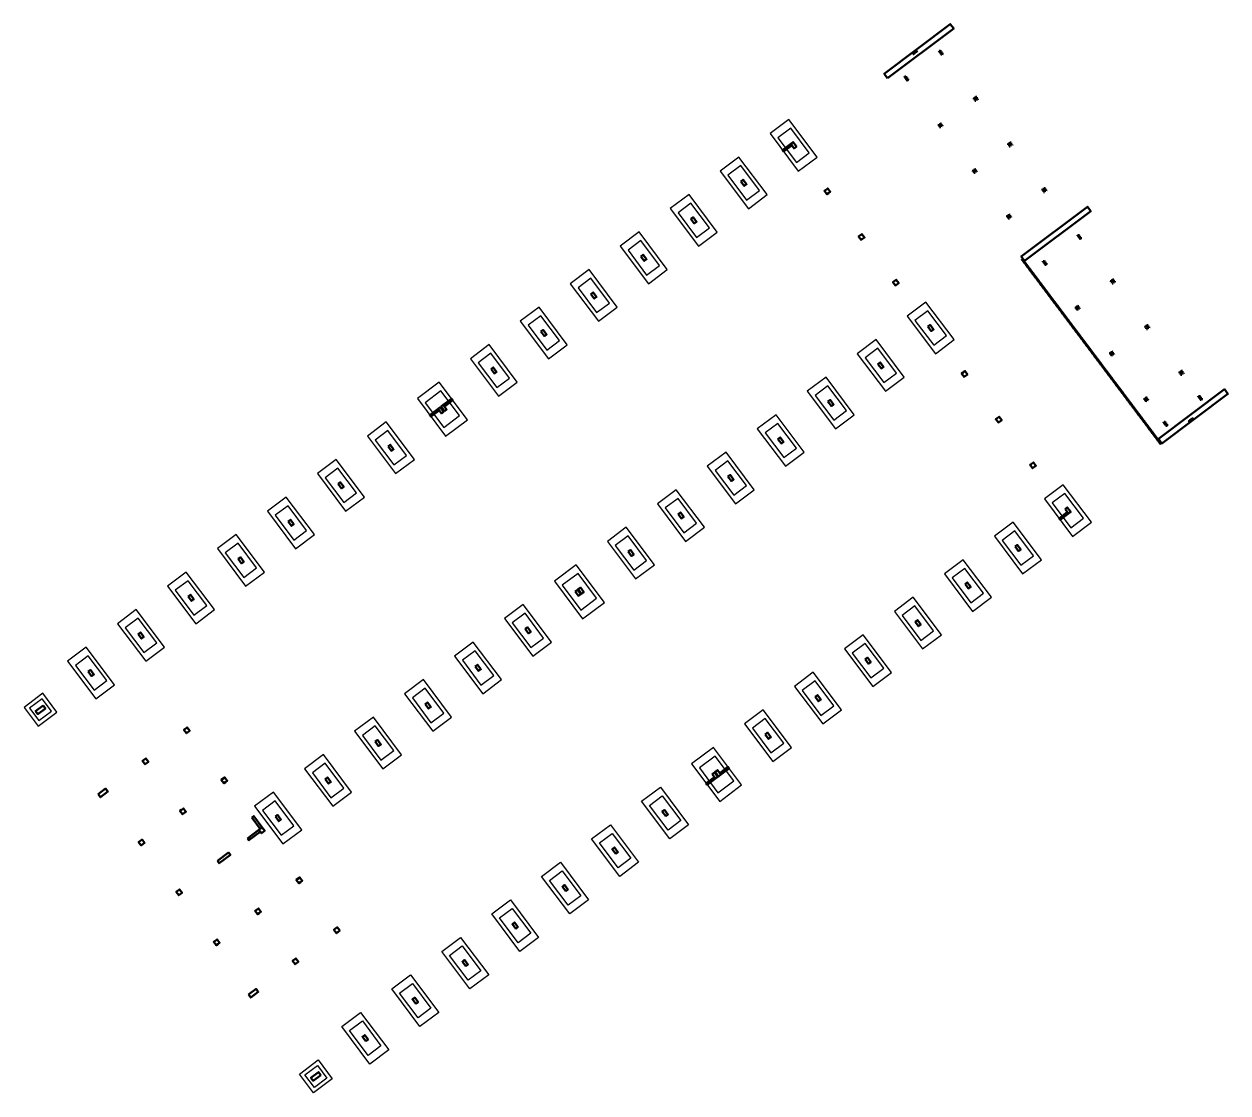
# Model space of a CAD drawing. Header units: metres. Extents: x 7509600 to 7509967, y 4729000 to 4729257.
# Drawn here: x 7509600 to 7509728.2, y 4729143.1 to 4729256.8 of the extents above; entities that cross this region are included whole.
import ezdxf

# ---------------------------------------------------------------- set-up
doc = ezdxf.new("R2010")
doc.units = ezdxf.units.M
doc.layers.add('Pllaka 0 kontrapllaka_Pen_No__2', color=7, linetype='Continuous', lineweight=18)
doc.layers.add('Shtyllat', color=1, linetype='Continuous', lineweight=25)

msp = doc.modelspace()

# ---------------------------------------------------------------- hatches: boundary and pattern name
at = {"layer": 'Shtyllat'}
h = msp.add_hatch(dxfattribs=at)
h.set_pattern_fill('ANSI37', scale=0.015, angle=-53.0962)
h.set_pattern_definition([(351.9038124, (7508765.92461, 4731068.701617), (0.0067072839, 0.0471503231), []), (81.9038124, (7508765.92461, 4731068.701617), (-0.0471503231, 0.0067072839), [])])
h.paths.add_polyline_path([(7509694.61, 4729253.67), (7509694.68, 4729253.57), (7509695.16, 4729253.93), (7509695.09, 4729254.03)])
h.paths.add_polyline_path([(7509695.09, 4729254.03), (7509695.01, 4729254.13), (7509694.53, 4729253.77), (7509694.61, 4729253.67)])
h = msp.add_hatch(dxfattribs=at)
h.set_pattern_fill('ANSI37', color=3, scale=0.04, angle=-53.0962)
h.set_pattern_definition([(351.9038124, (7508682.23711, 4731187.81456), (0.0178860904, 0.125734195), []), (81.9038124, (7508682.23711, 4731187.81456), (-0.125734195, 0.0178860904), [])])
h.paths.add_polyline_path([(7509697.69, 4729253.49), (7509697.93, 4729253.67), (7509697.57, 4729254.15), (7509697.33, 4729253.97)])
h = msp.add_hatch(dxfattribs=at)
h.set_pattern_fill('ANSI37', color=3, scale=0.04, angle=-53.0962)
h.set_pattern_definition([(351.9038124, (7508678.55568, 4731185.05008), (0.0178860904, 0.125734195), []), (81.9038124, (7508678.55568, 4731185.05008), (-0.125734195, 0.0178860904), [])])
h.paths.add_polyline_path([(7509694.01, 4729250.73), (7509694.25, 4729250.91), (7509693.89, 4729251.39), (7509693.65, 4729251.21)])
h = msp.add_hatch(dxfattribs=at)
h.set_pattern_fill('ANSI37', color=3, scale=0.04, angle=-53.0962)
h.set_pattern_definition([(351.903812, (7508762.38179, 4731073.41954), (0.01788609, 0.125734195), []), (81.903812, (7508762.38179, 4731073.41954), (-0.125734195, 0.01788609), [])])
h.paths.add_polyline_path([(7509701.01, 4729248.94), (7509701.28, 4729248.58), (7509701.64, 4729248.85), (7509701.37, 4729249.21)])
h.paths.add_polyline_path([(7509697.52, 4729245.75), (7509697.88, 4729246.02), (7509697.61, 4729246.38), (7509697.25, 4729246.11)])
h = msp.add_hatch(dxfattribs=at)
h.set_pattern_fill('ANSI37', color=3, scale=0.04, angle=-53.0962)
h.set_pattern_definition([(351.903812, (7508766.0297, 4731068.56168), (0.01788609, 0.125734195), []), (81.903812, (7508766.0297, 4731068.56168), (-0.125734195, 0.01788609), [])])
h.paths.add_polyline_path([(7509704.66, 4729244.08), (7509704.93, 4729243.72), (7509705.29, 4729243.99), (7509705.02, 4729244.35)])
h.paths.add_polyline_path([(7509701.17, 4729240.89), (7509701.53, 4729241.16), (7509701.26, 4729241.52), (7509700.9, 4729241.25)])
h = msp.add_hatch(dxfattribs=at)
h.set_pattern_fill('ANSI37', color=3, scale=0.04, angle=-53.0962)
h.set_pattern_definition([(351.903812, (7508769.67757, 4731063.70384), (0.01788609, 0.125734195), []), (81.903812, (7508769.67757, 4731063.70384), (-0.125734195, 0.01788609), [])])
h.paths.add_polyline_path([(7509708.31, 4729239.22), (7509708.58, 4729238.86), (7509708.94, 4729239.13), (7509708.67, 4729239.49)])
h.paths.add_polyline_path([(7509704.82, 4729236.04), (7509705.18, 4729236.31), (7509704.91, 4729236.67), (7509704.55, 4729236.4)])
h = msp.add_hatch(dxfattribs=at)
h.set_pattern_fill('ANSI37', color=3, scale=0.04, angle=-53.0962)
h.set_pattern_definition([(351.9038124, (7508696.96825, 4731168.19715), (0.0178860904, 0.125734195), []), (81.9038124, (7508696.96825, 4731168.19715), (-0.125734195, 0.0178860904), [])])
h.paths.add_polyline_path([(7509712.42, 4729233.87), (7509712.66, 4729234.05), (7509712.3, 4729234.53), (7509712.06, 4729234.35)])
h = msp.add_hatch(dxfattribs=at)
h.set_pattern_fill('ANSI37', scale=0.015, angle=-53.0962)
h.set_pattern_definition([(351.9038124, (7508766.029694, 4731068.56168), (0.0067072839, 0.0471503231), []), (81.9038124, (7508766.029694, 4731068.56168), (-0.0471503231, 0.0067072839), [])])
h.paths.add_polyline_path([(7509720.96, 4729212.09), (7509721.12, 4729212.21), (7509706.34, 4729231.88), (7509706.18, 4729231.76)])
h = msp.add_hatch(dxfattribs=at)
h.set_pattern_fill('ANSI37', color=3, scale=0.04, angle=-53.0962)
h.set_pattern_definition([(351.9038124, (7508693.28682, 4731165.43267), (0.0178860904, 0.125734195), []), (81.9038124, (7508693.28682, 4731165.43267), (-0.125734195, 0.0178860904), [])])
h.paths.add_polyline_path([(7509708.74, 4729231.11), (7509708.98, 4729231.29), (7509708.62, 4729231.77), (7509708.38, 4729231.59)])
h = msp.add_hatch(dxfattribs=at)
h.set_pattern_fill('ANSI37', color=3, scale=0.04, angle=-53.0962)
h.set_pattern_definition([(351.903812, (7508776.9733, 4731053.98818), (0.01788609, 0.125734195), []), (81.903812, (7508776.9733, 4731053.98818), (-0.125734195, 0.01788609), [])])
h.paths.add_polyline_path([(7509715.6, 4729229.51), (7509715.87, 4729229.15), (7509716.23, 4729229.42), (7509715.96, 4729229.78)])
h.paths.add_polyline_path([(7509712.11, 4729226.32), (7509712.47, 4729226.59), (7509712.2, 4729226.95), (7509711.84, 4729226.68)])
h = msp.add_hatch(dxfattribs=at)
h.set_pattern_fill('ANSI37', color=3, scale=0.04, angle=-53.0962)
h.set_pattern_definition([(351.903812, (7508780.6212, 4731049.13031), (0.01788609, 0.125734195), []), (81.903812, (7508780.6212, 4731049.13031), (-0.125734195, 0.01788609), [])])
h.paths.add_polyline_path([(7509719.25, 4729224.65), (7509719.52, 4729224.29), (7509719.88, 4729224.56), (7509719.61, 4729224.92)])
h.paths.add_polyline_path([(7509715.76, 4729221.46), (7509716.12, 4729221.73), (7509715.85, 4729222.09), (7509715.49, 4729221.82)])
h = msp.add_hatch(dxfattribs=at)
h.set_pattern_fill('ANSI37', color=3, scale=0.04, angle=-53.0962)
h.set_pattern_definition([(351.903812, (7508784.26907, 4731044.27247), (0.01788609, 0.125734195), []), (81.903812, (7508784.26907, 4731044.27247), (-0.125734195, 0.01788609), [])])
h.paths.add_polyline_path([(7509722.9, 4729219.79), (7509723.17, 4729219.43), (7509723.53, 4729219.7), (7509723.26, 4729220.06)])
h.paths.add_polyline_path([(7509719.41, 4729216.6), (7509719.77, 4729216.87), (7509719.5, 4729217.23), (7509719.14, 4729216.96)])
h = msp.add_hatch(dxfattribs=at)
h.set_pattern_fill('ANSI37', color=3, scale=0.04, angle=-53.0962)
h.set_pattern_definition([(351.9038124, (7508709.83208, 4731151.06651), (0.0178860904, 0.125734195), []), (81.9038124, (7508709.83208, 4731151.06651), (-0.125734195, 0.0178860904), [])])
h.paths.add_polyline_path([(7509725.28, 4729216.74), (7509725.52, 4729216.92), (7509725.16, 4729217.4), (7509724.92, 4729217.22)])
h = msp.add_hatch(dxfattribs=at)
h.set_pattern_fill('ANSI37', scale=0.015, angle=-53.0962)
h.set_pattern_definition([(351.9038124, (7508795.317785, 4731029.55901), (0.0067072839, 0.0471503231), []), (81.9038124, (7508795.317785, 4731029.55901), (-0.0471503231, 0.0067072839), [])])
h.paths.add_polyline_path([(7509724.56, 4729214.79), (7509724.48, 4729214.89), (7509724, 4729214.53), (7509724.08, 4729214.43)])
h.paths.add_polyline_path([(7509724.48, 4729214.89), (7509724.41, 4729214.99), (7509723.93, 4729214.63), (7509724, 4729214.53)])
h = msp.add_hatch(dxfattribs=at)
h.set_pattern_fill('ANSI37', color=3, scale=0.04, angle=-53.0962)
h.set_pattern_definition([(351.9038124, (7508706.15065, 4731148.30203), (0.0178860904, 0.125734195), []), (81.9038124, (7508706.15065, 4731148.30203), (-0.125734195, 0.0178860904), [])])
h.paths.add_polyline_path([(7509721.6, 4729213.98), (7509721.84, 4729214.16), (7509721.48, 4729214.64), (7509721.24, 4729214.46)])

# ---------------------------------------------------------------- linework, layer by layer
at = {"layer": 'Pllaka 0 kontrapllaka_Pen_No__2', "lineweight": 30}
for points in [[(7509682.43, 4729241.19), (7509684.43, 4729242.69), (7509681.43, 4729246.69), (7509679.43, 4729245.18)], [(7509682.24, 4729242.11), (7509683.6, 4729243.13), (7509681.62, 4729245.77), (7509680.26, 4729244.74)], [(7509697.03, 4729221.75), (7509699.03, 4729223.26), (7509696.02, 4729227.25), (7509694.02, 4729225.75)], [(7509696.84, 4729222.67), (7509698.2, 4729223.7), (7509696.21, 4729226.33), (7509694.85, 4729225.31)], [(7509711.62, 4729202.32), (7509713.62, 4729203.82), (7509710.61, 4729207.82), (7509708.62, 4729206.32)], [(7509711.43, 4729203.24), (7509712.79, 4729204.26), (7509710.81, 4729206.9), (7509709.45, 4729205.88)]]:
    msp.add_lwpolyline(points, close=True, dxfattribs=at)
at = {"layer": 'Pllaka 0 kontrapllaka_Pen_No__2', "color": 0, "lineweight": 30}
for points in [[(7509677.12, 4729237.19), (7509679.12, 4729238.69), (7509676.11, 4729242.69), (7509674.11, 4729241.19)], [(7509676.93, 4729238.11), (7509678.29, 4729239.13), (7509676.3, 4729241.77), (7509674.95, 4729240.75)], [(7509691.71, 4729217.76), (7509693.71, 4729219.26), (7509690.71, 4729223.26), (7509688.71, 4729221.76)], [(7509691.52, 4729218.68), (7509692.88, 4729219.7), (7509690.9, 4729222.34), (7509689.54, 4729221.32)], [(7509706.3, 4729198.33), (7509708.3, 4729199.83), (7509705.3, 4729203.83), (7509703.3, 4729202.33)], [(7509706.11, 4729199.25), (7509707.47, 4729200.27), (7509705.49, 4729202.91), (7509704.13, 4729201.89)]]:
    msp.add_lwpolyline(points, close=True, dxfattribs=at)
at = {"layer": 'Pllaka 0 kontrapllaka_Pen_No__2', "lineweight": 25}
for points in [[(7509671.8, 4729233.2), (7509673.8, 4729234.7), (7509670.8, 4729238.7), (7509668.8, 4729237.2)], [(7509671.61, 4729234.12), (7509672.97, 4729235.14), (7509670.99, 4729237.78), (7509669.63, 4729236.76)], [(7509666.48, 4729229.21), (7509668.48, 4729230.71), (7509665.48, 4729234.71), (7509663.48, 4729233.2)], [(7509666.29, 4729230.13), (7509667.65, 4729231.15), (7509665.67, 4729233.79), (7509664.31, 4729232.77)], [(7509661.16, 4729225.21), (7509663.16, 4729226.71), (7509660.16, 4729230.71), (7509658.16, 4729229.21)], [(7509660.97, 4729226.13), (7509662.33, 4729227.15), (7509660.35, 4729229.79), (7509658.99, 4729228.77)], [(7509655.85, 4729221.22), (7509657.85, 4729222.72), (7509654.84, 4729226.72), (7509652.84, 4729225.22)], [(7509655.66, 4729222.14), (7509657.02, 4729223.16), (7509655.03, 4729225.8), (7509653.67, 4729224.78)], [(7509650.53, 4729217.23), (7509652.53, 4729218.73), (7509649.53, 4729222.73), (7509647.53, 4729221.23)], [(7509650.34, 4729218.15), (7509651.7, 4729219.17), (7509649.72, 4729221.81), (7509648.36, 4729220.79)], [(7509644.89, 4729212.99), (7509647.21, 4729214.74), (7509644.21, 4729218.73), (7509641.89, 4729216.99)], [(7509686.39, 4729213.77), (7509688.39, 4729215.27), (7509685.39, 4729219.27), (7509683.39, 4729217.77)], [(7509644.7, 4729213.91), (7509646.38, 4729215.17), (7509644.4, 4729217.81), (7509642.72, 4729216.55)], [(7509686.2, 4729214.69), (7509687.56, 4729215.71), (7509685.58, 4729218.35), (7509684.22, 4729217.33)], [(7509681.07, 4729209.78), (7509683.07, 4729211.28), (7509680.07, 4729215.27), (7509678.07, 4729213.77)], [(7509639.57, 4729209), (7509641.57, 4729210.5), (7509638.57, 4729214.5), (7509636.57, 4729213)], [(7509639.38, 4729209.92), (7509640.74, 4729210.94), (7509638.76, 4729213.58), (7509637.4, 4729212.56)], [(7509680.88, 4729210.7), (7509682.24, 4729211.72), (7509680.26, 4729214.35), (7509678.9, 4729213.33)], [(7509675.76, 4729205.78), (7509677.75, 4729207.28), (7509674.75, 4729211.28), (7509672.75, 4729209.78)], [(7509634.26, 4729205.01), (7509636.26, 4729206.51), (7509633.25, 4729210.51), (7509631.25, 4729209.01)], [(7509634.07, 4729205.93), (7509635.43, 4729206.95), (7509633.44, 4729209.59), (7509632.08, 4729208.57)], [(7509675.57, 4729206.7), (7509676.92, 4729207.72), (7509674.94, 4729210.36), (7509673.58, 4729209.34)], [(7509670.44, 4729201.79), (7509672.44, 4729203.29), (7509669.43, 4729207.29), (7509667.44, 4729205.79)], [(7509628.94, 4729201.01), (7509630.94, 4729202.52), (7509627.94, 4729206.51), (7509625.94, 4729205.01)], [(7509670.25, 4729202.71), (7509671.61, 4729203.73), (7509669.63, 4729206.37), (7509668.27, 4729205.35)], [(7509628.75, 4729201.93), (7509630.11, 4729202.96), (7509628.13, 4729205.59), (7509626.77, 4729204.57)], [(7509665.12, 4729197.8), (7509667.12, 4729199.3), (7509664.12, 4729203.3), (7509662.12, 4729201.79)], [(7509623.62, 4729197.02), (7509625.62, 4729198.52), (7509622.62, 4729202.52), (7509620.62, 4729201.02)], [(7509664.93, 4729198.72), (7509666.29, 4729199.74), (7509664.31, 4729202.38), (7509662.95, 4729201.35)], [(7509623.43, 4729197.94), (7509624.79, 4729198.96), (7509622.81, 4729201.6), (7509621.45, 4729200.58)], [(7509659.48, 4729193.56), (7509661.8, 4729195.3), (7509658.8, 4729199.3), (7509656.48, 4729197.56)], [(7509700.98, 4729194.34), (7509702.98, 4729195.84), (7509699.98, 4729199.84), (7509697.98, 4729198.34)], [(7509618.3, 4729193.03), (7509620.3, 4729194.53), (7509617.3, 4729198.53), (7509615.3, 4729197.03)], [(7509659.29, 4729194.48), (7509660.97, 4729195.74), (7509658.99, 4729198.38), (7509657.31, 4729197.12)], [(7509700.79, 4729195.26), (7509702.15, 4729196.28), (7509700.17, 4729198.92), (7509698.81, 4729197.9)], [(7509618.11, 4729193.95), (7509619.47, 4729194.97), (7509617.49, 4729197.61), (7509616.13, 4729196.59)], [(7509695.66, 4729190.34), (7509697.66, 4729191.85), (7509694.66, 4729195.84), (7509692.66, 4729194.34)], [(7509612.99, 4729189.04), (7509614.98, 4729190.54), (7509611.98, 4729194.53), (7509609.98, 4729193.03)], [(7509654.17, 4729189.57), (7509656.16, 4729191.07), (7509653.16, 4729195.07), (7509651.16, 4729193.57)], [(7509695.47, 4729191.26), (7509696.83, 4729192.28), (7509694.85, 4729194.92), (7509693.49, 4729193.9)], [(7509612.8, 4729189.95), (7509614.15, 4729190.98), (7509612.17, 4729193.61), (7509610.81, 4729192.59)], [(7509653.97, 4729190.49), (7509655.33, 4729191.51), (7509653.35, 4729194.15), (7509651.99, 4729193.13)], [(7509690.35, 4729186.35), (7509692.35, 4729187.85), (7509689.34, 4729191.85), (7509687.34, 4729190.35)], [(7509607.67, 4729185.04), (7509609.67, 4729186.54), (7509606.66, 4729190.54), (7509604.67, 4729189.04)], [(7509648.85, 4729185.58), (7509650.85, 4729187.08), (7509647.84, 4729191.08), (7509645.85, 4729189.57)], [(7509690.16, 4729187.27), (7509691.52, 4729188.29), (7509689.53, 4729190.93), (7509688.18, 4729189.91)], [(7509607.48, 4729185.96), (7509608.84, 4729186.98), (7509606.86, 4729189.62), (7509605.5, 4729188.6)], [(7509648.66, 4729186.5), (7509650.02, 4729187.52), (7509648.04, 4729190.16), (7509646.68, 4729189.14)], [(7509685.03, 4729182.36), (7509687.03, 4729183.86), (7509684.03, 4729187.86), (7509682.03, 4729186.36)], [(7509643.53, 4729181.58), (7509645.53, 4729183.08), (7509642.53, 4729187.08), (7509640.53, 4729185.58)], [(7509684.84, 4729183.28), (7509686.2, 4729184.3), (7509684.22, 4729186.94), (7509682.86, 4729185.92)], [(7509600.04, 4729184.13), (7509601.54, 4729182.13), (7509603.54, 4729183.63), (7509602.04, 4729185.63)], [(7509643.34, 4729182.5), (7509644.7, 4729183.52), (7509642.72, 4729186.16), (7509641.36, 4729185.14)], [(7509600.63, 4729184.04), (7509601.62, 4729182.72), (7509602.95, 4729183.71), (7509601.95, 4729185.04)], [(7509638.21, 4729177.59), (7509640.21, 4729179.09), (7509637.21, 4729183.09), (7509635.21, 4729181.59)], [(7509679.71, 4729178.36), (7509681.71, 4729179.87), (7509678.71, 4729183.86), (7509676.71, 4729182.36)], [(7509679.52, 4729179.28), (7509680.88, 4729180.31), (7509678.9, 4729182.94), (7509677.54, 4729181.92)], [(7509638.02, 4729178.51), (7509639.38, 4729179.53), (7509637.4, 4729182.17), (7509636.04, 4729181.15)], [(7509632.89, 4729173.6), (7509634.89, 4729175.1), (7509631.89, 4729179.1), (7509629.89, 4729177.6)], [(7509674.07, 4729174.13), (7509676.39, 4729175.87), (7509673.39, 4729179.87), (7509671.07, 4729178.13)], [(7509673.88, 4729175.05), (7509675.56, 4729176.31), (7509673.58, 4729178.95), (7509671.9, 4729177.69)], [(7509632.7, 4729174.52), (7509634.06, 4729175.54), (7509632.08, 4729178.18), (7509630.72, 4729177.16)], [(7509627.58, 4729169.6), (7509629.58, 4729171.1), (7509626.57, 4729175.1), (7509624.57, 4729173.6)], [(7509665.75, 4729174.14), (7509667.75, 4729175.64), (7509670.76, 4729171.64), (7509668.76, 4729170.14)], [(7509627.39, 4729170.52), (7509628.75, 4729171.54), (7509626.76, 4729174.18), (7509625.41, 4729173.16)], [(7509666.58, 4729173.7), (7509667.94, 4729174.72), (7509669.93, 4729172.08), (7509668.57, 4729171.06)], [(7509660.44, 4729170.14), (7509662.44, 4729171.64), (7509665.44, 4729167.65), (7509663.44, 4729166.14)], [(7509661.27, 4729169.7), (7509662.63, 4729170.72), (7509664.61, 4729168.09), (7509663.25, 4729167.06)], [(7509655.12, 4729166.15), (7509657.12, 4729167.65), (7509660.12, 4729163.65), (7509658.12, 4729162.15)], [(7509655.95, 4729165.71), (7509657.31, 4729166.73), (7509659.29, 4729164.09), (7509657.93, 4729163.07)], [(7509649.8, 4729162.16), (7509651.8, 4729163.66), (7509654.8, 4729159.66), (7509652.8, 4729158.16)], [(7509650.63, 4729161.72), (7509651.99, 4729162.74), (7509653.97, 4729160.1), (7509652.61, 4729159.08)], [(7509644.48, 4729158.16), (7509646.48, 4729159.66), (7509649.49, 4729155.67), (7509647.49, 4729154.17)], [(7509645.31, 4729157.72), (7509646.67, 4729158.75), (7509648.66, 4729156.11), (7509647.3, 4729155.09)], [(7509639.17, 4729154.17), (7509641.17, 4729155.67), (7509644.17, 4729151.67), (7509642.17, 4729150.17)], [(7509640, 4729153.73), (7509641.36, 4729154.75), (7509643.34, 4729152.11), (7509641.98, 4729151.09)], [(7509633.85, 4729150.18), (7509635.85, 4729151.68), (7509638.85, 4729147.68), (7509636.85, 4729146.18)], [(7509634.68, 4729149.74), (7509636.04, 4729150.76), (7509638.02, 4729148.12), (7509636.66, 4729147.1)], [(7509630.84, 4729143.11), (7509629.34, 4729145.1), (7509631.34, 4729146.61), (7509632.84, 4729144.61)], [(7509630.93, 4729143.69), (7509629.93, 4729145.02), (7509631.26, 4729146.02), (7509632.25, 4729144.69)], [(7509630.93, 4729143.69), (7509629.93, 4729145.02), (7509631.26, 4729146.02), (7509632.25, 4729144.69)]]:
    msp.add_lwpolyline(points, close=True, dxfattribs=at)
at = {"layer": 'Shtyllat', "lineweight": 50}
for points in [[(7509691.93, 4729251.07), (7509691.57, 4729251.55), (7509698.61, 4729256.83), (7509698.97, 4729256.35)], [(7509681.63, 4729244.09), (7509681.99, 4729243.61), (7509682.23, 4729243.79), (7509681.87, 4729244.27)], [(7509676.32, 4729240.09), (7509676.68, 4729239.61), (7509676.92, 4729239.79), (7509676.56, 4729240.27)], [(7509685.64, 4729238.84), (7509685.48, 4729238.72), (7509685.21, 4729239.08), (7509685.57, 4729239.35), (7509685.84, 4729238.99)], [(7509706.52, 4729231.64), (7509706.16, 4729232.12), (7509713.2, 4729237.4), (7509713.56, 4729236.92)], [(7509671, 4729236.1), (7509671.36, 4729235.62), (7509671.6, 4729235.8), (7509671.24, 4729236.28)], [(7509689.28, 4729233.98), (7509689.12, 4729233.86), (7509688.85, 4729234.22), (7509689.21, 4729234.49), (7509689.48, 4729234.13)], [(7509665.68, 4729232.11), (7509666.04, 4729231.63), (7509666.28, 4729231.81), (7509665.92, 4729232.29)], [(7509692.93, 4729229.12), (7509692.77, 4729229), (7509692.5, 4729229.36), (7509692.86, 4729229.63), (7509693.13, 4729229.27)], [(7509660.36, 4729228.11), (7509660.72, 4729227.63), (7509660.96, 4729227.81), (7509660.6, 4729228.29)], [(7509655.04, 4729224.12), (7509655.41, 4729223.64), (7509655.65, 4729223.82), (7509655.28, 4729224.3)], [(7509696.22, 4729224.65), (7509696.58, 4729224.17), (7509696.82, 4729224.35), (7509696.46, 4729224.83)], [(7509649.73, 4729220.13), (7509650.09, 4729219.65), (7509650.33, 4729219.83), (7509649.97, 4729220.31)], [(7509690.91, 4729220.66), (7509691.27, 4729220.18), (7509691.51, 4729220.36), (7509691.15, 4729220.84)], [(7509699.96, 4729219.77), (7509699.8, 4729219.65), (7509700.07, 4729219.29), (7509700.43, 4729219.56), (7509700.16, 4729219.92)], [(7509720.75, 4729212.69), (7509721.12, 4729212.21), (7509728.15, 4729217.49), (7509727.79, 4729217.97)], [(7509644.09, 4729215.89), (7509644.45, 4729215.41), (7509644.69, 4729215.59), (7509644.33, 4729216.07)], [(7509644.41, 4729216.13), (7509644.77, 4729215.65), (7509645.01, 4729215.83), (7509644.65, 4729216.31)], [(7509685.59, 4729216.67), (7509685.95, 4729216.19), (7509686.19, 4729216.37), (7509685.83, 4729216.85)], [(7509703.61, 4729214.91), (7509703.45, 4729214.79), (7509703.72, 4729214.43), (7509704.08, 4729214.7), (7509703.81, 4729215.06)], [(7509680.27, 4729212.67), (7509680.63, 4729212.2), (7509680.87, 4729212.38), (7509680.51, 4729212.86)], [(7509638.77, 4729211.9), (7509639.13, 4729211.42), (7509639.37, 4729211.6), (7509639.01, 4729212.08)], [(7509707.25, 4729210.05), (7509707.09, 4729209.93), (7509707.36, 4729209.57), (7509707.72, 4729209.84), (7509707.45, 4729210.2)], [(7509674.95, 4729208.68), (7509675.31, 4729208.2), (7509675.55, 4729208.38), (7509675.19, 4729208.86)], [(7509633.45, 4729207.91), (7509633.81, 4729207.43), (7509634.05, 4729207.61), (7509633.69, 4729208.09)], [(7509669.64, 4729204.69), (7509670, 4729204.21), (7509670.24, 4729204.39), (7509669.88, 4729204.87)], [(7509710.3, 4729204.08), (7509711.18, 4729204.74), (7509711.06, 4729204.9), (7509710.18, 4729204.24)], [(7509710.82, 4729205.22), (7509711.18, 4729204.74), (7509711.42, 4729204.92), (7509711.06, 4729205.4)], [(7509628.14, 4729203.91), (7509628.5, 4729203.43), (7509628.74, 4729203.61), (7509628.38, 4729204.09)], [(7509664.32, 4729200.7), (7509664.68, 4729200.22), (7509664.92, 4729200.4), (7509664.56, 4729200.88)], [(7509705.5, 4729201.23), (7509705.86, 4729200.75), (7509706.1, 4729200.93), (7509705.74, 4729201.41)], [(7509622.82, 4729199.92), (7509623.18, 4729199.44), (7509623.42, 4729199.62), (7509623.06, 4729200.1)], [(7509659, 4729196.7), (7509659.36, 4729196.22), (7509659.6, 4729196.4), (7509659.24, 4729196.88)], [(7509700.18, 4729197.24), (7509700.54, 4729196.76), (7509700.78, 4729196.94), (7509700.42, 4729197.42)], [(7509617.5, 4729195.93), (7509617.86, 4729195.45), (7509618.1, 4729195.63), (7509617.74, 4729196.11)], [(7509658.68, 4729196.46), (7509659.04, 4729195.98), (7509659.28, 4729196.16), (7509658.92, 4729196.64)], [(7509694.86, 4729193.24), (7509695.22, 4729192.76), (7509695.46, 4729192.94), (7509695.1, 4729193.42)], [(7509612.18, 4729191.93), (7509612.54, 4729191.45), (7509612.78, 4729191.63), (7509612.42, 4729192.11)], [(7509653.36, 4729192.47), (7509653.72, 4729191.99), (7509653.96, 4729192.17), (7509653.6, 4729192.65)], [(7509689.55, 4729189.25), (7509689.91, 4729188.77), (7509690.15, 4729188.95), (7509689.79, 4729189.43)], [(7509606.87, 4729187.94), (7509607.23, 4729187.46), (7509607.47, 4729187.64), (7509607.11, 4729188.12)], [(7509648.05, 4729188.48), (7509648.41, 4729188), (7509648.65, 4729188.18), (7509648.29, 4729188.66)], [(7509684.23, 4729185.26), (7509684.59, 4729184.78), (7509684.83, 4729184.96), (7509684.47, 4729185.44)], [(7509602.07, 4729184.34), (7509602.31, 4729184.02), (7509601.51, 4729183.42), (7509601.27, 4729183.74)], [(7509642.73, 4729184.48), (7509643.09, 4729184), (7509643.33, 4729184.18), (7509642.97, 4729184.66)], [(7509617.47, 4729181.49), (7509617.31, 4729181.37), (7509617.04, 4729181.73), (7509617.39, 4729182), (7509617.67, 4729181.64)], [(7509678.91, 4729181.26), (7509679.27, 4729180.78), (7509679.51, 4729180.96), (7509679.15, 4729181.44)], [(7509637.41, 4729180.49), (7509637.77, 4729180.01), (7509638.01, 4729180.19), (7509637.65, 4729180.67)], [(7509612.8, 4729178.54), (7509612.64, 4729178.42), (7509612.91, 4729178.07), (7509613.27, 4729178.34), (7509613, 4729178.7)], [(7509621.46, 4729176.17), (7509621.3, 4729176.05), (7509621.03, 4729176.41), (7509621.39, 4729176.68), (7509621.66, 4729176.32)], [(7509632.09, 4729176.5), (7509632.45, 4729176.02), (7509632.69, 4729176.2), (7509632.33, 4729176.68)], [(7509673.27, 4729177.03), (7509673.63, 4729176.55), (7509673.87, 4729176.73), (7509673.51, 4729177.21)], [(7509673.59, 4729177.27), (7509673.95, 4729176.79), (7509674.19, 4729176.97), (7509673.83, 4729177.45)], [(7509607.92, 4729174.88), (7509608.16, 4729174.56), (7509608.96, 4729175.16), (7509608.72, 4729175.48)], [(7509616.79, 4729173.23), (7509616.63, 4729173.11), (7509616.9, 4729172.75), (7509617.26, 4729173.02), (7509616.99, 4729173.38)], [(7509624.28, 4729172.41), (7509625.18, 4729171.21), (7509625.38, 4729171.36), (7509624.48, 4729172.56)], [(7509626.78, 4729172.5), (7509627.14, 4729172.02), (7509627.38, 4729172.2), (7509627.02, 4729172.68)], [(7509668.32, 4729172.56), (7509667.96, 4729173.04), (7509668.2, 4729173.22), (7509668.56, 4729172.74)], [(7509625.45, 4729170.85), (7509625.29, 4729170.73), (7509625.02, 4729171.09), (7509625.38, 4729171.36), (7509625.65, 4729171)], [(7509612.66, 4729169.56), (7509612.5, 4729169.44), (7509612.23, 4729169.8), (7509612.59, 4729170.07), (7509612.86, 4729169.71)], [(7509623.82, 4729170.19), (7509625.02, 4729171.09), (7509625.17, 4729170.89), (7509623.97, 4729169.99)], [(7509620.62, 4729167.79), (7509620.8, 4729167.55), (7509621.99, 4729168.44), (7509621.81, 4729168.68)], [(7509663, 4729168.56), (7509662.64, 4729169.04), (7509662.88, 4729169.22), (7509663.24, 4729168.74)], [(7509629.44, 4729165.53), (7509629.28, 4729165.41), (7509629.01, 4729165.77), (7509629.37, 4729166.04), (7509629.64, 4729165.68)], [(7509616.66, 4729164.25), (7509616.5, 4729164.13), (7509616.23, 4729164.49), (7509616.59, 4729164.76), (7509616.86, 4729164.4)], [(7509657.68, 4729164.57), (7509657.32, 4729165.05), (7509657.56, 4729165.23), (7509657.92, 4729164.75)], [(7509625.05, 4729162.23), (7509624.89, 4729162.11), (7509624.62, 4729162.47), (7509624.98, 4729162.74), (7509625.25, 4729162.38)], [(7509652.36, 4729160.58), (7509652, 4729161.06), (7509652.24, 4729161.24), (7509652.6, 4729160.76)], [(7509633.44, 4729160.22), (7509633.28, 4729160.1), (7509633.01, 4729160.46), (7509633.37, 4729160.73), (7509633.64, 4729160.37)], [(7509620.65, 4729158.93), (7509620.49, 4729158.81), (7509620.22, 4729159.17), (7509620.58, 4729159.44), (7509620.85, 4729159.08)], [(7509629.04, 4729156.91), (7509628.88, 4729156.79), (7509628.61, 4729157.15), (7509628.97, 4729157.42), (7509629.24, 4729157.06)], [(7509647.04, 4729156.59), (7509646.68, 4729157.07), (7509646.92, 4729157.25), (7509647.28, 4729156.77)], [(7509623.92, 4729153.57), (7509624.16, 4729153.25), (7509624.96, 4729153.85), (7509624.72, 4729154.17)], [(7509641.73, 4729152.59), (7509641.37, 4729153.07), (7509641.61, 4729153.25), (7509641.97, 4729152.77)], [(7509636.41, 4729148.6), (7509636.05, 4729149.08), (7509636.29, 4729149.26), (7509636.65, 4729148.78)], [(7509631.61, 4729145), (7509631.37, 4729145.32), (7509630.57, 4729144.72), (7509630.81, 4729144.4)]]:
    msp.add_lwpolyline(points, close=True, dxfattribs=at)
for points in [[(7509680.87, 4729243.27), (7509681.75, 4729243.93), (7509681.63, 4729244.09), (7509680.75, 4729243.43), (7509680.87, 4729243.27)], [(7509644.77, 4729216.15), (7509645.65, 4729216.81), (7509645.53, 4729216.97), (7509644.65, 4729216.31)], [(7509644.21, 4729215.73), (7509643.33, 4729215.07), (7509643.21, 4729215.23), (7509644.09, 4729215.89)], [(7509674.19, 4729176.97), (7509675.07, 4729177.63), (7509674.95, 4729177.79), (7509674.07, 4729177.13)], [(7509673.63, 4729176.55), (7509672.75, 4729175.89), (7509672.63, 4729176.05), (7509673.51, 4729176.71)]]:
    msp.add_lwpolyline(points, dxfattribs=at)
at = {"layer": 'Shtyllat', "color": 7}
msp.add_lwpolyline([(7509630.57, 4729144.72), (7509630.81, 4729144.4), (7509631.61, 4729145), (7509631.37, 4729145.32)], close=True, dxfattribs=at)

doc.saveas('drawing.dxf')
